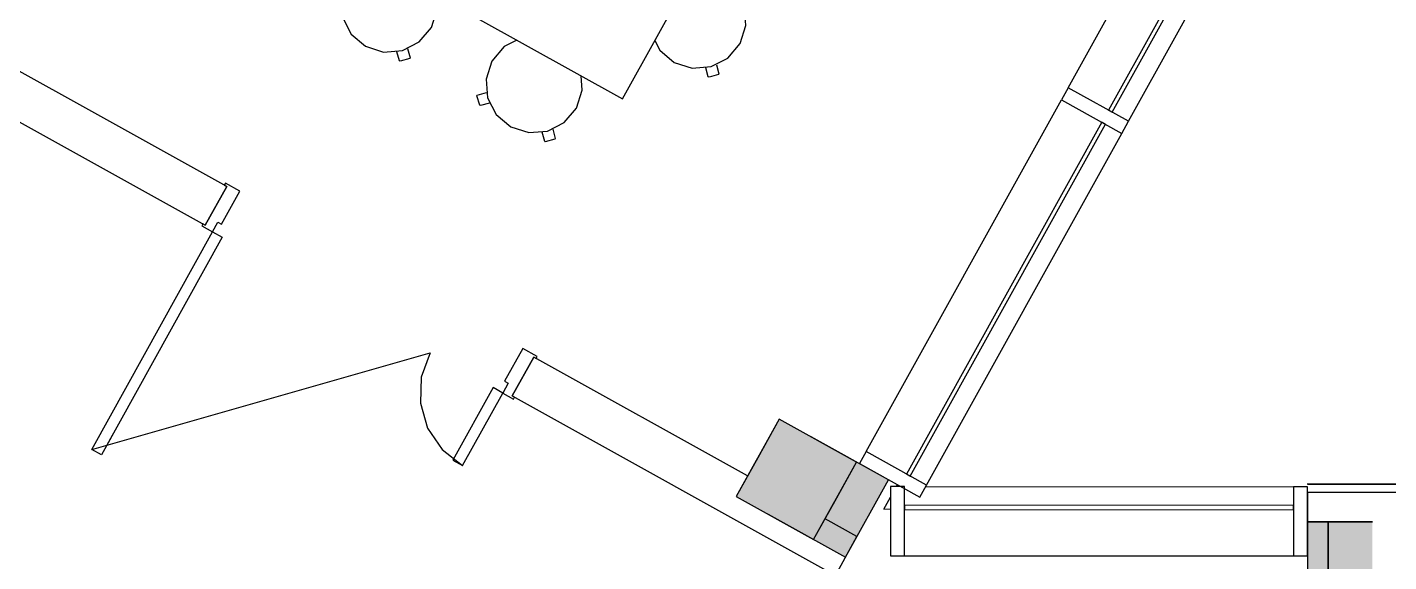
# Model space of a CAD drawing. Header units: metres. Extents: x 2.3 to 42.8, y 0.9 to 31.9.
# Drawn here: x 30.38 to 32.318, y 13.515 to 14.276 of the extents above; entities that cross this region are included whole.
import ezdxf

# ---------------------------------------------------------------- set-up
doc = ezdxf.new("R2010")
doc.units = ezdxf.units.M
for name, color, linetype in [('ARREDI', 9, 'Continuous'), ('PARETI_STRUTTURE', 7, 'Continuous'), ('PILASTRI_SETTI', 8, 'Continuous')]:
    doc.layers.add(name, color=color, linetype=linetype)

msp = doc.modelspace()

# ---------------------------------------------------------------- linework, layer by layer
at = {"layer": 'ARREDI'}
for points in [[(30.8072, 14.407), (31.2271, 14.1739), (31.3728, 14.4362), (30.9528, 14.6693)], [(32.1972, 14.6583), (31.9193, 14.1577), (31.9244, 14.1548), (32.2024, 14.6554)], [(31.9097, 14.1404), (31.6317, 13.6398), (31.6369, 13.637), (31.9149, 14.1376)], [(31.5298, 13.6019), (31.5604, 13.6569), (31.4503, 13.7181), (31.4197, 13.663), (31.3891, 13.6079), (31.4992, 13.5468)], [(31.5604, 13.6569), (31.4503, 13.7181), (31.3891, 13.608), (31.4992, 13.5468)], [(34.1696, 13.6245), (32.2024, 13.626), (32.2024, 13.6256), (34.1696, 13.6242)], [(32.1827, 13.5951), (31.6286, 13.5955), (31.6286, 13.5896), (32.1827, 13.5892)]]:
    msp.add_lwpolyline(points, close=True, dxfattribs=at)
for points in [[(30.87, 14.3721), (30.8519, 14.3628), (30.8345, 14.3423), (30.8263, 14.3167), (30.8285, 14.2899), (30.8408, 14.266), (30.8613, 14.2486), (30.8869, 14.2404), (30.9137, 14.2426)], [(31.3533, 14.2196), (31.3772, 14.2319), (31.3946, 14.2524), (31.4028, 14.278), (31.4006, 14.3048), (31.3883, 14.3287), (31.3678, 14.3461), (31.3422, 14.3544), (31.3266, 14.3531)], [(30.9137, 14.2426), (30.9376, 14.2549), (30.955, 14.2754), (30.9632, 14.301), (30.9616, 14.3213)], [(31.0766, 14.2574), (31.0585, 14.2481), (31.0411, 14.2276), (31.0329, 14.202), (31.0351, 14.1752), (31.0474, 14.1513), (31.0679, 14.1339), (31.0935, 14.1257), (31.1203, 14.1279)], [(31.2733, 14.2569), (31.2804, 14.243), (31.3009, 14.2257), (31.3265, 14.2174), (31.3533, 14.2196)], [(30.9097, 14.228), (30.906, 14.2408)], [(30.9243, 14.2313), (30.9107, 14.2274)], [(30.9212, 14.2452), (30.9249, 14.2323)], [(30.9249, 14.2323), (30.9243, 14.2313)], [(30.9107, 14.2274), (30.9097, 14.228)], [(31.3493, 14.205), (31.3456, 14.2179)], [(31.3608, 14.2222), (31.3645, 14.2093)], [(31.1203, 14.1279), (31.1442, 14.1402), (31.1616, 14.1607), (31.1698, 14.1863), (31.1681, 14.2066)], [(31.3503, 14.2045), (31.3493, 14.205)], [(31.3639, 14.2084), (31.3503, 14.2045)], [(31.3645, 14.2093), (31.3639, 14.2084)], [(31.0199, 14.1782), (31.0204, 14.1792)], [(31.0238, 14.1646), (31.0199, 14.1782)], [(31.0204, 14.1792), (31.0333, 14.1829)], [(31.0248, 14.1641), (31.0238, 14.1646)], [(31.0377, 14.1678), (31.0248, 14.1641)], [(31.1163, 14.1133), (31.1126, 14.1262)], [(31.1309, 14.1166), (31.1172, 14.1127)], [(31.1277, 14.1305), (31.1314, 14.1176)], [(31.1314, 14.1176), (31.1309, 14.1166)], [(31.1172, 14.1127), (31.1163, 14.1133)]]:
    msp.add_lwpolyline(points, dxfattribs=at)
at = {"layer": 'PARETI_STRUTTURE'}
for points in [[(29.1147, 14.9091), (29.0841, 14.854), (30.6329, 13.994), (30.6635, 14.0491)], [(30.6635, 14.0491), (29.1698, 14.8785)], [(31.8616, 14.1897), (32.1396, 14.6903)], [(31.9477, 14.1419), (32.2256, 14.6425)], [(31.5741, 13.6719), (31.852, 14.1725)], [(31.6601, 13.6241), (31.9381, 14.1247)], [(30.4714, 13.6748), (30.6434, 13.9846), (30.6572, 13.9769), (30.4852, 13.6671), (30.4714, 13.6748), (30.9533, 13.8126), (30.9406, 13.7778), (30.9393, 13.7409), (30.9494, 13.7054), (30.9701, 13.6747), (30.9992, 13.652)], [(31.4053, 13.6372), (31.1007, 13.8064), (31.0701, 13.7513), (31.5303, 13.4957), (31.5609, 13.5508)], [(31.0565, 13.7552), (31.0428, 13.7629), (30.9854, 13.6596), (30.9992, 13.652)], [(30.9992, 13.652), (31.0565, 13.7552)], [(31.5298, 13.6019), (31.5604, 13.6569), (31.4503, 13.7181), (31.4197, 13.663)], [(30.5005, 13.6947), (30.4928, 13.6809)], [(31.4345, 13.5827), (31.5447, 13.5216), (31.6058, 13.6317), (31.4957, 13.6929)], [(31.4197, 13.663), (31.3891, 13.6079), (31.4992, 13.5468), (31.5298, 13.6019)], [(31.6172, 13.6221), (31.6186, 13.6246)], [(31.659, 13.6221), (32.1827, 13.6217)], [(32.8147, 13.6134), (32.2024, 13.6138), (32.2024, 13.5721), (32.2949, 13.572)], [(31.6089, 13.5896), (31.5992, 13.5897), (31.6089, 13.6072)], [(31.5609, 13.5508), (31.5155, 13.5761)], [(32.2297, 10.643), (32.2319, 13.5721), (32.2024, 13.5721), (32.2002, 10.6135), (32.2297, 10.6135)], [(32.2319, 13.5721), (32.2297, 10.643), (32.2927, 10.643)], [(32.2949, 13.572), (32.2319, 13.572)], [(31.6285, 13.5237), (32.1826, 13.5233)]]:
    msp.add_lwpolyline(points, dxfattribs=at)
for points in [[(31.8616, 14.1897), (31.852, 14.1725), (31.9381, 14.1247), (31.9477, 14.1419)], [(30.6635, 14.0491), (30.6329, 13.994), (30.6295, 13.9959), (30.628, 13.9932), (30.6435, 13.9846), (30.6511, 13.9984), (30.6563, 13.9955), (30.6822, 14.0423), (30.6616, 14.0538), (30.6601, 14.051)], [(31.1007, 13.8064), (31.1041, 13.8044), (31.1057, 13.8072), (31.085, 13.8187), (31.059, 13.7719), (31.0642, 13.769), (31.0565, 13.7552), (31.072, 13.7466), (31.0735, 13.7494), (31.0701, 13.7513)], [(31.5741, 13.6719), (31.5645, 13.6547), (31.6506, 13.6069), (31.6601, 13.6241)], [(31.6286, 13.6221), (31.6089, 13.6221), (31.6088, 13.5237), (31.6285, 13.5237)], [(32.2024, 13.6217), (32.1827, 13.6217), (32.1826, 13.5233), (32.2023, 13.5233)]]:
    msp.add_lwpolyline(points, close=True, dxfattribs=at)
at = {"layer": 'PILASTRI_SETTI'}
for points in [[(31.4992, 13.5468), (31.5604, 13.6569), (31.3891, 13.608), (31.4503, 13.7181)], [(31.5447, 13.5216), (31.6058, 13.6317), (31.4992, 13.5468), (31.5604, 13.6569)], [(32.2297, 10.6135), (32.2319, 13.5721), (32.2002, 10.6135), (32.2024, 13.5721)], [(32.2927, 10.643), (32.2949, 13.572), (32.2297, 10.643), (32.2319, 13.5721)]]:
    msp.add_solid(points, dxfattribs=at)

doc.saveas('drawing.dxf')
